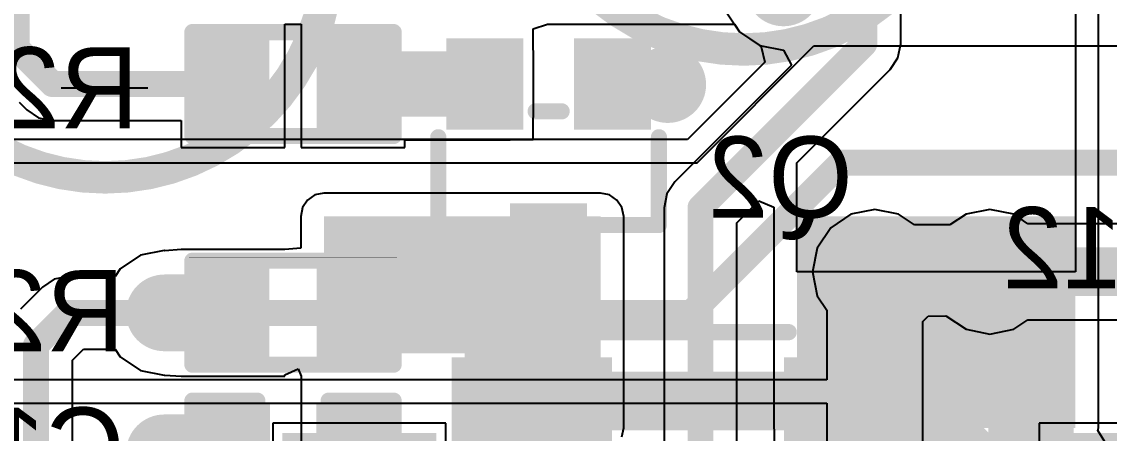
# Model space of a CAD drawing. Header units: millimetres. Extents: x -1.06 to 3.49, y -0.26 to 2.81.
# Drawn here: x -0.0454 to 0.2898, y 0.4429 to 0.5696 of the extents above; entities that cross this region are included whole.
import ezdxf

# ---------------------------------------------------------------- set-up
doc = ezdxf.new("R2010")
doc.units = ezdxf.units.MM
doc.header["$MEASUREMENT"] = 0
for name, color, linetype in [('BottomLayer', 5, 'Continuous'), ('BottomOverlay', 54, 'Continuous'), ('BottomPaste', 16, 'Continuous'), ('BottomSolder', 6, 'Continuous'), ('Mechanical1', 6, 'Continuous'), ('MultiLayer', 9, 'Continuous'), ('TopLayer', 1, 'Continuous'), ('TopOverlay', 2, 'Continuous'), ('TopPaste', 8, 'Continuous'), ('TopSolder', 216, 'Continuous'), ('ViaHoleLayer', 16, 'Continuous')]:
    doc.layers.add(name, color=color, linetype=linetype)

# ---------------------------------------------------------------- blocks, each defined once
blk = doc.blocks.new('R___0402_B_11')
at = {"layer": 'BottomLayer'}
for points in [[(-0.0275, 0.0125), (-0.0275, -0.0125), (-0.0095, 0.0125), (-0.0095, -0.0125)], [(0.0095, 0.0125), (0.0095, -0.0125), (0.0275, 0.0125), (0.0275, -0.0125)]]:
    blk.add_solid(points, dxfattribs=at)
at = {"layer": 'BottomOverlay'}
for points, const_width in [([(0.031, 0.016), (-0.031, 0.016)], 0.005), ([(-0.031, 0.016), (-0.031, -0.016)], 0.005), ([(0.032, 0.017), (-0.032, 0.017)], 0.000127), ([(0.031, 0.016), (0.031, -0.016)], 0.005), ([(0.031, -0.016), (-0.031, -0.016)], 0.005)]:
    blk.add_lwpolyline(points, dxfattribs=dict(at, const_width=const_width))
for points, const_width in [([(-0.03225, 0.016, 1), (-0.02975, 0.016, 1)], 0.0025), ([(-0.03225, 0.016, 1), (-0.02975, 0.016, 1)], 0.0025), ([(-0.03203, 0.017, 1), (-0.03197, 0.017, 1)], 0.0000635), ([(0.02975, 0.016, 1), (0.03225, 0.016, 1)], 0.0025), ([(0.02975, 0.016, 1), (0.03225, 0.016, 1)], 0.0025), ([(0.03197, 0.017, 1), (0.03203, 0.017, 1)], 0.0000635), ([(-0.03225, -0.016, 1), (-0.02975, -0.016, 1)], 0.0025), ([(-0.03225, -0.016, 1), (-0.02975, -0.016, 1)], 0.0025), ([(0.02975, -0.016, 1), (0.03225, -0.016, 1)], 0.0025), ([(0.02975, -0.016, 1), (0.03225, -0.016, 1)], 0.0025)]:
    blk.add_lwpolyline(points, format="xyb", close=True, dxfattribs=dict(at, const_width=const_width))
at = {"layer": 'BottomPaste'}
for points in [[(-0.0275, 0.0125), (-0.0275, -0.0125), (-0.0095, 0.0125), (-0.0095, -0.0125)], [(0.0095, 0.0125), (0.0095, -0.0125), (0.0275, 0.0125), (0.0275, -0.0125)]]:
    blk.add_solid(points, dxfattribs=at)
at = {"layer": 'BottomSolder'}
for points in [[(-0.02967, 0.01467), (-0.02967, -0.01467), (-0.00733, 0.01467), (-0.00733, -0.01467)], [(0.00733, 0.01467), (0.00733, -0.01467), (0.02967, 0.01467), (0.02967, -0.01467)]]:
    blk.add_solid(points, dxfattribs=at)
blk = doc.blocks.new('R___0402_B_12')
at = {"layer": 'BottomLayer'}
for points in [[(-0.0275, 0.0125), (-0.0275, -0.0125), (-0.0095, 0.0125), (-0.0095, -0.0125)], [(0.0095, 0.0125), (0.0095, -0.0125), (0.0275, 0.0125), (0.0275, -0.0125)]]:
    blk.add_solid(points, dxfattribs=at)
at = {"layer": 'BottomOverlay'}
for points, const_width in [([(-0.031, 0.016), (0.031, 0.016)], 0.005), ([(-0.031, -0.016), (-0.031, 0.016)], 0.005), ([(-0.032, 0.017), (0.032, 0.017)], 0.000127), ([(0.031, -0.016), (0.031, 0.016)], 0.005), ([(-0.031, -0.016), (0.031, -0.016)], 0.005)]:
    blk.add_lwpolyline(points, dxfattribs=dict(at, const_width=const_width))
for points, const_width in [([(-0.03225, 0.016, 1), (-0.02975, 0.016, 1)], 0.0025), ([(-0.03225, 0.016, 1), (-0.02975, 0.016, 1)], 0.0025), ([(-0.03203, 0.017, 1), (-0.03197, 0.017, 1)], 0.0000635), ([(0.02975, 0.016, 1), (0.03225, 0.016, 1)], 0.0025), ([(0.02975, 0.016, 1), (0.03225, 0.016, 1)], 0.0025), ([(0.03197, 0.017, 1), (0.03203, 0.017, 1)], 0.0000635), ([(-0.03225, -0.016, 1), (-0.02975, -0.016, 1)], 0.0025), ([(-0.03225, -0.016, 1), (-0.02975, -0.016, 1)], 0.0025), ([(0.02975, -0.016, 1), (0.03225, -0.016, 1)], 0.0025), ([(0.02975, -0.016, 1), (0.03225, -0.016, 1)], 0.0025)]:
    blk.add_lwpolyline(points, format="xyb", close=True, dxfattribs=dict(at, const_width=const_width))
at = {"layer": 'BottomPaste'}
for points in [[(-0.0275, 0.0125), (-0.0275, -0.0125), (-0.0095, 0.0125), (-0.0095, -0.0125)], [(0.0095, 0.0125), (0.0095, -0.0125), (0.0275, 0.0125), (0.0275, -0.0125)]]:
    blk.add_solid(points, dxfattribs=at)
at = {"layer": 'BottomSolder'}
for points in [[(-0.02967, 0.01467), (-0.02967, -0.01467), (-0.00733, 0.01467), (-0.00733, -0.01467)], [(0.00733, 0.01467), (0.00733, -0.01467), (0.02967, 0.01467), (0.02967, -0.01467)]]:
    blk.add_solid(points, dxfattribs=at)
blk = doc.blocks.new('SOT_523_B_16')
at = {"layer": 'BottomLayer'}
for points in [[(-0.02756, 0.01535), (-0.01181, 0.01535), (-0.02756, 0.03543), (-0.01181, 0.03543)], [(0.01181, 0.01535), (0.02756, 0.01535), (0.01181, 0.03543), (0.02756, 0.03543)], [(-0.00787, -0.03543), (0.00787, -0.03543), (-0.00787, -0.01535), (0.00787, -0.01535)]]:
    blk.add_solid(points, dxfattribs=at)
at = {"layer": 'BottomOverlay', "const_width": 0.005}
for points in [[(-0.038, 0.03), (-0.033, 0.025)], [(-0.038, 0.02), (-0.038, 0.03)], [(-0.038, 0.02), (-0.033, 0.025)], [(-0.004, 0.017), (0.004, 0.017)], [(-0.034, -0.018), (-0.034, 0.009)], [(0.034, -0.018), (0.034, 0.009)], [(-0.034, -0.018), (-0.014, -0.018)], [(0.014, -0.018), (0.034, -0.018)]]:
    blk.add_lwpolyline(points, dxfattribs=at)
at = {"layer": 'BottomOverlay', "const_width": 0.0025}
for points in [[(-0.03925, 0.03, 1), (-0.03675, 0.03, 1)], [(-0.03925, 0.03, 1), (-0.03675, 0.03, 1)], [(-0.03425, 0.025, 1), (-0.03175, 0.025, 1)], [(-0.03425, 0.025, 1), (-0.03175, 0.025, 1)], [(-0.03925, 0.02, 1), (-0.03675, 0.02, 1)], [(-0.03925, 0.02, 1), (-0.03675, 0.02, 1)], [(-0.00525, 0.017, 1), (-0.00275, 0.017, 1)], [(0.00275, 0.017, 1), (0.00525, 0.017, 1)], [(-0.03525, 0.009, 1), (-0.03275, 0.009, 1)], [(0.03275, 0.009, 1), (0.03525, 0.009, 1)], [(-0.03525, -0.018, 1), (-0.03275, -0.018, 1)], [(-0.03525, -0.018, 1), (-0.03275, -0.018, 1)], [(-0.01525, -0.018, 1), (-0.01275, -0.018, 1)], [(0.01275, -0.018, 1), (0.01525, -0.018, 1)], [(0.03275, -0.018, 1), (0.03525, -0.018, 1)], [(0.03275, -0.018, 1), (0.03525, -0.018, 1)]]:
    blk.add_lwpolyline(points, format="xyb", close=True, dxfattribs=at)
at = {"layer": 'BottomPaste'}
for points in [[(-0.02756, 0.01535), (-0.01181, 0.01535), (-0.02756, 0.03543), (-0.01181, 0.03543)], [(0.01181, 0.01535), (0.02756, 0.01535), (0.01181, 0.03543), (0.02756, 0.03543)], [(-0.00787, -0.03543), (0.00787, -0.03543), (-0.00787, -0.01535), (0.00787, -0.01535)]]:
    blk.add_solid(points, dxfattribs=at)
at = {"layer": 'BottomSolder'}
for points in [[(-0.03156, 0.01135), (-0.00781, 0.01135), (-0.03156, 0.03943), (-0.00781, 0.03943)], [(0.00781, 0.01135), (0.03156, 0.01135), (0.00781, 0.03943), (0.03156, 0.03943)], [(-0.01187, -0.03943), (0.01187, -0.03943), (-0.01187, -0.01135), (0.01187, -0.01135)]]:
    blk.add_solid(points, dxfattribs=at)
blk = doc.blocks.new('C___0402_B_19')
at = {"layer": 'BottomLayer'}
for points in [[(-0.0275, 0.0125), (-0.0275, -0.0125), (-0.0095, 0.0125), (-0.0095, -0.0125)], [(0.0095, 0.0125), (0.0095, -0.0125), (0.0275, 0.0125), (0.0275, -0.0125)]]:
    blk.add_solid(points, dxfattribs=at)
at = {"layer": 'BottomOverlay', "const_width": 0.005}
for points in [[(-0.031, 0.016), (-0.011, 0.016)], [(-0.031, -0.016), (-0.031, 0.016)], [(0.011, 0.016), (0.031, 0.016)], [(0.031, -0.016), (0.031, 0.016)], [(-0.031, -0.016), (-0.011, -0.016)], [(0.011, -0.016), (0.031, -0.016)]]:
    blk.add_lwpolyline(points, dxfattribs=at)
at = {"layer": 'BottomOverlay', "const_width": 0.0025}
for points in [[(-0.03225, 0.016, 1), (-0.02975, 0.016, 1)], [(-0.03225, 0.016, 1), (-0.02975, 0.016, 1)], [(-0.01225, 0.016, 1), (-0.00975, 0.016, 1)], [(0.00975, 0.016, 1), (0.01225, 0.016, 1)], [(0.02975, 0.016, 1), (0.03225, 0.016, 1)], [(0.02975, 0.016, 1), (0.03225, 0.016, 1)], [(-0.03225, -0.016, 1), (-0.02975, -0.016, 1)], [(-0.03225, -0.016, 1), (-0.02975, -0.016, 1)], [(-0.01225, -0.016, 1), (-0.00975, -0.016, 1)], [(0.00975, -0.016, 1), (0.01225, -0.016, 1)], [(0.02975, -0.016, 1), (0.03225, -0.016, 1)], [(0.02975, -0.016, 1), (0.03225, -0.016, 1)]]:
    blk.add_lwpolyline(points, format="xyb", close=True, dxfattribs=at)
at = {"layer": 'BottomPaste'}
for points in [[(-0.0275, 0.0125), (-0.0275, -0.0125), (-0.0095, 0.0125), (-0.0095, -0.0125)], [(0.0095, 0.0125), (0.0095, -0.0125), (0.0275, 0.0125), (0.0275, -0.0125)]]:
    blk.add_solid(points, dxfattribs=at)
at = {"layer": 'BottomSolder'}
for points in [[(-0.02986, 0.01486), (-0.02986, -0.01486), (-0.00714, 0.01486), (-0.00714, -0.01486)], [(0.00714, 0.01486), (0.00714, -0.01486), (0.02986, 0.01486), (0.02986, -0.01486)]]:
    blk.add_solid(points, dxfattribs=at)
blk = doc.blocks.new('C___0402_B_21')
at = {"layer": 'BottomLayer'}
for points in [[(-0.0275, 0.0125), (-0.0275, -0.0125), (-0.0095, 0.0125), (-0.0095, -0.0125)], [(0.0095, 0.0125), (0.0095, -0.0125), (0.0275, 0.0125), (0.0275, -0.0125)]]:
    blk.add_solid(points, dxfattribs=at)
at = {"layer": 'BottomOverlay', "const_width": 0.005}
for points in [[(-0.011, 0.016), (-0.031, 0.016)], [(-0.031, 0.016), (-0.031, -0.016)], [(0.031, 0.016), (0.011, 0.016)], [(0.031, 0.016), (0.031, -0.016)], [(-0.011, -0.016), (-0.031, -0.016)], [(0.031, -0.016), (0.011, -0.016)]]:
    blk.add_lwpolyline(points, dxfattribs=at)
at = {"layer": 'BottomOverlay', "const_width": 0.0025}
for points in [[(-0.03225, 0.016, 1), (-0.02975, 0.016, 1)], [(-0.03225, 0.016, 1), (-0.02975, 0.016, 1)], [(-0.01225, 0.016, 1), (-0.00975, 0.016, 1)], [(0.00975, 0.016, 1), (0.01225, 0.016, 1)], [(0.02975, 0.016, 1), (0.03225, 0.016, 1)], [(0.02975, 0.016, 1), (0.03225, 0.016, 1)], [(-0.03225, -0.016, 1), (-0.02975, -0.016, 1)], [(-0.03225, -0.016, 1), (-0.02975, -0.016, 1)], [(-0.01225, -0.016, 1), (-0.00975, -0.016, 1)], [(0.00975, -0.016, 1), (0.01225, -0.016, 1)], [(0.02975, -0.016, 1), (0.03225, -0.016, 1)], [(0.02975, -0.016, 1), (0.03225, -0.016, 1)]]:
    blk.add_lwpolyline(points, format="xyb", close=True, dxfattribs=at)
at = {"layer": 'BottomPaste'}
for points in [[(-0.0275, 0.0125), (-0.0275, -0.0125), (-0.0095, 0.0125), (-0.0095, -0.0125)], [(0.0095, 0.0125), (0.0095, -0.0125), (0.0275, 0.0125), (0.0275, -0.0125)]]:
    blk.add_solid(points, dxfattribs=at)
at = {"layer": 'BottomSolder'}
for points in [[(-0.02986, 0.01486), (-0.02986, -0.01486), (-0.00714, 0.01486), (-0.00714, -0.01486)], [(0.00714, 0.01486), (0.00714, -0.01486), (0.02986, 0.01486), (0.02986, -0.01486)]]:
    blk.add_solid(points, dxfattribs=at)
blk = doc.blocks.new('TC_0522C_1_7_260G__24')
at = {"layer": 'TopLayer'}
for points in [[(-0.1378, 0.06102), (-0.09843, 0.06102), (-0.1378, 0.08465), (-0.09843, 0.08465)], [(0.09843, 0.06102), (0.1378, 0.06102), (0.09843, 0.08465), (0.1378, 0.08465)], [(-0.1378, -0.08465), (-0.09843, -0.08465), (-0.1378, -0.06102), (-0.09843, -0.06102)], [(0.09843, -0.08465), (0.1378, -0.08465), (0.09843, -0.06102), (0.1378, -0.06102)]]:
    blk.add_solid(points, dxfattribs=at)
at = {"layer": 'TopOverlay', "const_width": 0.005}
for points in [[(-0.056, 0.105), (-0.074, 0.087)], [(0.056, 0.105), (-0.056, 0.105)], [(0.074, 0.087), (0.056, 0.105)], [(-0.119, 0.092), (-0.124, 0.097)], [(-0.114, 0.097), (-0.124, 0.097)], [(-0.114, 0.097), (-0.119, 0.092)], [(-0.107, -0.054), (-0.107, 0.055)], [(0.107, 0.056), (0.107, -0.054)], [(-0.056, -0.105), (-0.074, -0.087)], [(0.074, -0.087), (0.056, -0.105)], [(0.056, -0.105), (-0.056, -0.105)]]:
    blk.add_lwpolyline(points, dxfattribs=at)
at = {"layer": 'TopOverlay', "const_width": 0.0025}
for points in [[(-0.05725, 0.105, 1), (-0.05475, 0.105, 1)], [(-0.05725, 0.105, 1), (-0.05475, 0.105, 1)], [(0.05475, 0.105, 1), (0.05725, 0.105, 1)], [(0.05475, 0.105, 1), (0.05725, 0.105, 1)], [(-0.12525, 0.097, 1), (-0.12275, 0.097, 1)], [(-0.12525, 0.097, 1), (-0.12275, 0.097, 1)], [(-0.11525, 0.097, 1), (-0.11275, 0.097, 1)], [(-0.11525, 0.097, 1), (-0.11275, 0.097, 1)], [(-0.12025, 0.092, 1), (-0.11775, 0.092, 1)], [(-0.12025, 0.092, 1), (-0.11775, 0.092, 1)], [(-0.07525, 0.087, 1), (-0.07275, 0.087, 1)], [(0.07275, 0.087, 1), (0.07525, 0.087, 1)], [(-0.10825, 0.055, 1), (-0.10575, 0.055, 1)], [(0.10575, 0.056, 1), (0.10825, 0.056, 1)], [(-0.10825, -0.054, 1), (-0.10575, -0.054, 1)], [(0.10575, -0.054, 1), (0.10825, -0.054, 1)], [(-0.07525, -0.087, 1), (-0.07275, -0.087, 1)], [(0.07275, -0.087, 1), (0.07525, -0.087, 1)], [(-0.05725, -0.105, 1), (-0.05475, -0.105, 1)], [(-0.05725, -0.105, 1), (-0.05475, -0.105, 1)], [(0.05475, -0.105, 1), (0.05725, -0.105, 1)], [(0.05475, -0.105, 1), (0.05725, -0.105, 1)]]:
    blk.add_lwpolyline(points, format="xyb", close=True, dxfattribs=at)
at = {"layer": 'TopPaste'}
for points in [[(-0.1378, 0.06102), (-0.09843, 0.06102), (-0.1378, 0.08465), (-0.09843, 0.08465)], [(0.09843, 0.06102), (0.1378, 0.06102), (0.09843, 0.08465), (0.1378, 0.08465)], [(-0.1378, -0.08465), (-0.09843, -0.08465), (-0.1378, -0.06102), (-0.09843, -0.06102)], [(0.09843, -0.08465), (0.1378, -0.08465), (0.09843, -0.06102), (0.1378, -0.06102)]]:
    blk.add_solid(points, dxfattribs=at)
at = {"layer": 'TopSolder'}
for points in [[(-0.1418, 0.05702), (-0.09443, 0.05702), (-0.1418, 0.08865), (-0.09443, 0.08865)], [(0.09443, 0.05702), (0.1418, 0.05702), (0.09443, 0.08865), (0.1418, 0.08865)], [(-0.1418, -0.08865), (-0.09443, -0.08865), (-0.1418, -0.05702), (-0.09443, -0.05702)], [(0.09443, -0.08865), (0.1418, -0.08865), (0.09443, -0.05702), (0.1418, -0.05702)]]:
    blk.add_solid(points, dxfattribs=at)
blk = doc.blocks.new('TSOT_23_8_B_29')
at = {"layer": 'BottomLayer'}
for points in [[(-0.03051, 0.04724), (-0.07185, 0.04724), (-0.03051, 0.02953), (-0.07185, 0.02953)], [(0.07185, 0.04724), (0.03051, 0.04724), (0.07185, 0.02953), (0.03051, 0.02953)], [(-0.03051, 0.02165), (-0.07185, 0.02165), (-0.03051, 0.00394), (-0.07185, 0.00394)], [(0.07185, 0.02165), (0.03051, 0.02165), (0.07185, 0.00394), (0.03051, 0.00394)], [(-0.03051, -0.00394), (-0.07185, -0.00394), (-0.03051, -0.02165), (-0.07185, -0.02165)], [(0.07185, -0.00394), (0.03051, -0.00394), (0.07185, -0.02165), (0.03051, -0.02165)], [(-0.03051, -0.02953), (-0.07185, -0.02953), (-0.03051, -0.04724), (-0.07185, -0.04724)], [(0.07185, -0.02953), (0.03051, -0.02953), (0.07185, -0.04724), (0.03051, -0.04724)]]:
    blk.add_solid(points, dxfattribs=at)
at = {"layer": 'BottomOverlay', "const_width": 0.005}
for points in [[(0.03, 0.059), (-0.028, 0.059)], [(0.023, 0.059), (-0.024, 0.059)], [(-0.083, -0.034), (-0.083, -0.044)], [(-0.078, -0.039), (-0.083, -0.034)], [(-0.078, -0.039), (-0.083, -0.044)], [(0.03, -0.059), (-0.028, -0.059)]]:
    blk.add_lwpolyline(points, dxfattribs=at)
at = {"layer": 'BottomOverlay', "const_width": 0.0025}
for points in [[(-0.02925, 0.059, 1), (-0.02675, 0.059, 1)], [(-0.02525, 0.059, 1), (-0.02275, 0.059, 1)], [(0.02175, 0.059, 1), (0.02425, 0.059, 1)], [(0.02875, 0.059, 1), (0.03125, 0.059, 1)], [(-0.08425, -0.034, 1), (-0.08175, -0.034, 1)], [(-0.08425, -0.034, 1), (-0.08175, -0.034, 1)], [(-0.07925, -0.039, 1), (-0.07675, -0.039, 1)], [(-0.07925, -0.039, 1), (-0.07675, -0.039, 1)], [(-0.08425, -0.044, 1), (-0.08175, -0.044, 1)], [(-0.08425, -0.044, 1), (-0.08175, -0.044, 1)], [(-0.02925, -0.059, 1), (-0.02675, -0.059, 1)], [(0.02875, -0.059, 1), (0.03125, -0.059, 1)]]:
    blk.add_lwpolyline(points, format="xyb", close=True, dxfattribs=at)
at = {"layer": 'BottomPaste'}
for points in [[(-0.03051, 0.04724), (-0.07185, 0.04724), (-0.03051, 0.02953), (-0.07185, 0.02953)], [(0.07185, 0.04724), (0.03051, 0.04724), (0.07185, 0.02953), (0.03051, 0.02953)], [(-0.03051, 0.02165), (-0.07185, 0.02165), (-0.03051, 0.00394), (-0.07185, 0.00394)], [(0.07185, 0.02165), (0.03051, 0.02165), (0.07185, 0.00394), (0.03051, 0.00394)], [(-0.03051, -0.00394), (-0.07185, -0.00394), (-0.03051, -0.02165), (-0.07185, -0.02165)], [(0.07185, -0.00394), (0.03051, -0.00394), (0.07185, -0.02165), (0.03051, -0.02165)], [(-0.03051, -0.02953), (-0.07185, -0.02953), (-0.03051, -0.04724), (-0.07185, -0.04724)], [(0.07185, -0.02953), (0.03051, -0.02953), (0.07185, -0.04724), (0.03051, -0.04724)]]:
    blk.add_solid(points, dxfattribs=at)
at = {"layer": 'BottomSolder'}
for points in [[(-0.02651, 0.05124), (-0.07585, 0.05124), (-0.02651, 0.02553), (-0.07585, 0.02553)], [(0.07585, 0.05124), (0.02651, 0.05124), (0.07585, 0.02553), (0.02651, 0.02553)], [(-0.02651, 0.02565), (-0.07585, 0.02565), (-0.02651, -0.00006), (-0.07585, -0.00006)], [(0.07585, 0.02565), (0.02651, 0.02565), (0.07585, -0.00006), (0.02651, -0.00006)], [(-0.02651, 0.00006), (-0.07585, 0.00006), (-0.02651, -0.02565), (-0.07585, -0.02565)], [(0.07585, 0.00006), (0.02651, 0.00006), (0.07585, -0.02565), (0.02651, -0.02565)], [(-0.02651, -0.02553), (-0.07585, -0.02553), (-0.02651, -0.05124), (-0.07585, -0.05124)], [(0.07585, -0.02553), (0.02651, -0.02553), (0.07585, -0.05124), (0.02651, -0.05124)]]:
    blk.add_solid(points, dxfattribs=at)

msp = doc.modelspace()

# ---------------------------------------------------------------- linework, layer by layer
at = {"layer": 'BottomLayer'}
for p, q in [((0.22551, 0.5628), (0.22551, 0.85387)), ((0.27935, 0.68247), (0.27935, 0.49261)), ((0.28649, 0.50965), (0.28649, 0.68247)), ((0.03572, 0.53089), (0.03572, 0.56878)), ((0.03572, 0.56878), (0.04072, 0.56878)), ((0.04072, 0.56878), (0.04072, 0.53089)), ((0.11219, 0.56743), (0.11663, 0.56878)), ((0.11219, 0.56112), (0.11219, 0.56743)), ((0.11663, 0.56878), (0.17426, 0.56878)), ((0.17426, 0.56878), (0.17583, 0.56644)), ((0.17583, 0.56644), (0.18205, 0.56228)), ((0.11233, 0.56043), (0.11219, 0.56112)), ((0.11233, 0.54035), (0.11233, 0.56043)), ((0.18205, 0.56228), (0.18939, 0.56082)), ((0.18939, 0.56082), (0.19185, 0.55621)), ((0.22465, 0.5585), (0.22551, 0.5628)), ((0.22551, 0.5628), (0.22551, 0.5628)), ((0.22222, 0.55487), (0.22465, 0.5585)), ((0.19185, 0.55621), (0.15588, 0.52024)), ((0.19351, 0.52615), (0.22222, 0.55487)), ((0.22222, 0.55487), (0.22222, 0.55487)), ((-0.04617, 0.54479), (-0.04384, 0.54246)), ((-0.04384, 0.54246), (-0.04384, 0.54246)), ((-0.04384, 0.54246), (-0.0402, 0.54003)), ((-0.0402, 0.54003), (-0.03591, 0.53918)), ((0.11219, 0.53966), (0.11233, 0.54035)), ((0.11219, 0.53335), (0.11219, 0.53966)), ((-0.03591, 0.53918), (0.00372, 0.53918)), ((0.00372, 0.53918), (0.00372, 0.53089)), ((0.07272, 0.53089), (0.07272, 0.53322)), ((0.07272, 0.53322), (0.10519, 0.53322)), ((0.10519, 0.53322), (0.10588, 0.53335)), ((0.10588, 0.53335), (0.11219, 0.53335)), ((0.00372, 0.53089), (0.03572, 0.53089)), ((0.04072, 0.53089), (0.07272, 0.53089)), ((0.19351, 0.49261), (0.19351, 0.52615)), ((0.15588, 0.52024), (0.15344, 0.5166)), ((0.04499, 0.51624), (0.04267, 0.51469)), ((0.04772, 0.51678), (0.04499, 0.51624)), ((0.133, 0.51678), (0.04772, 0.51678)), ((0.13573, 0.51624), (0.133, 0.51678)), ((0.13805, 0.51469), (0.13573, 0.51624)), ((0.15344, 0.5166), (0.15259, 0.51231)), ((0.04267, 0.51469), (0.04113, 0.51238)), ((0.13959, 0.51238), (0.13805, 0.51469)), ((0.17502, 0.50766), (0.18176, 0.5144)), ((0.18176, 0.5144), (0.18637, 0.51248)), ((0.04113, 0.51238), (0.04058, 0.50965)), ((0.04058, 0.50965), (0.04058, 0.49983)), ((0.14014, 0.50965), (0.13959, 0.51238)), ((0.14014, 0.44453), (0.14014, 0.50965)), ((0.15259, 0.51231), (0.15259, 0.51231)), ((0.15259, 0.51231), (0.15259, 0.4261)), ((0.18637, 0.51248), (0.18637, 0.49261)), ((0.28649, 0.44453), (0.28649, 0.50965)), ((0.17502, 0.42145), (0.17502, 0.50766)), ((0.00372, 0.4995), (-0.00128, 0.49909)), ((0.03572, 0.4995), (0.00372, 0.4995)), ((0.00372, 0.4995), (0.00372, 0.4995)), ((0.04058, 0.49983), (0.03572, 0.4995)), ((0.03572, 0.4995), (0.03572, 0.4995)), ((-0.00879, 0.49766), (-0.01501, 0.49351)), ((-0.00145, 0.49912), (-0.00879, 0.49766)), ((-0.00128, 0.49909), (-0.00145, 0.49912)), ((-0.01501, 0.49351), (-0.01658, 0.49116)), ((-0.03535, 0.49031), (-0.03899, 0.48787)), ((-0.03106, 0.49116), (-0.03535, 0.49031)), ((-0.01658, 0.49116), (-0.03106, 0.49116)), ((0.18637, 0.49261), (0.18637, 0.44453)), ((0.27935, 0.49261), (0.19351, 0.49261)), ((-0.03899, 0.48787), (-0.04578, 0.48108)), ((-0.03899, 0.48787), (-0.03899, 0.48787)), ((-0.02978, 0.46535), (-0.02641, 0.46873)), ((-0.02641, 0.46873), (-0.01658, 0.46873)), ((-0.01658, 0.46873), (-0.01501, 0.46638)), ((-0.01501, 0.46638), (-0.00879, 0.46222)), ((-0.02978, 0.36704), (-0.02978, 0.46535)), ((0.03572, 0.46087), (0.03978, 0.46267)), ((0.03978, 0.46267), (0.04072, 0.4605)), ((-0.00879, 0.46222), (-0.00145, 0.46076)), ((-0.00145, 0.46076), (-0.00128, 0.4608)), ((-0.00128, 0.4608), (0.00372, 0.4605)), ((0.00372, 0.4605), (0.00372, 0.4605)), ((0.00372, 0.4605), (0.03572, 0.4605)), ((0.03572, 0.4605), (0.03572, 0.46087)), ((0.04072, 0.4605), (0.04072, 0.4564)), ((0.04072, 0.4564), (0.04072, 0.4564)), ((0.04072, 0.4564), (0.04072, 0.43734)), ((0.13959, 0.4418), (0.14014, 0.44453)), ((0.18637, 0.44453), (0.18651, 0.44384)), ((0.18651, 0.44384), (0.18651, 0.41175)), ((0.28632, 0.44368), (0.28649, 0.44453)), ((0.28897, 0.43939), (0.28632, 0.44368))]:
    msp.add_line(p, q, dxfattribs=at)
for points, const_width in [([(-0.047, 0.56149), (-0.047, 0.92279)], 0.008), ([(0.21429, 0.5628), (0.21429, 0.85852)], 0.008), ([(0.16381, 0.51231), (0.21429, 0.5628)], 0.008), ([(-0.047, 0.56149), (-0.03591, 0.55039)], 0.008), ([(-0.03591, 0.55039), (0.01972, 0.55039)], 0.008), ([(0.16381, 0.42145), (0.16381, 0.51231)], 0.008), ([(0.23063, 0.48146), (0.23501, 0.47709)], 0.01), ([(-0.041, 0.47), (-0.03106, 0.47994)], 0.008), ([(-0.03106, 0.47994), (-0.00145, 0.47994)], 0.008), ([(-0.041, 0.36239), (-0.041, 0.47)], 0.008)]:
    msp.add_lwpolyline(points, dxfattribs=dict(at, const_width=const_width))
for points, const_width in [([(0.18348, 0.58, 1), (0.1953, 0.58, 1)], 0.01181), ([(0.21229, 0.5628, 1), (0.21629, 0.5628, 1)], 0.004), ([(0.21229, 0.5628, 1), (0.21629, 0.5628, 1)], 0.004), ([(-0.049, 0.56149, 1), (-0.045, 0.56149, 1)], 0.004), ([(-0.049, 0.56149, 1), (-0.045, 0.56149, 1)], 0.004), ([(0.14782, 0.55023, 1), (0.15963, 0.55023, 1)], 0.01181), ([(-0.03791, 0.55039, 1), (-0.03391, 0.55039, 1)], 0.004), ([(-0.03791, 0.55039, 1), (-0.03391, 0.55039, 1)], 0.004), ([(0.01772, 0.55039, 1), (0.02172, 0.55039, 1)], 0.004), ([(0.16181, 0.51231, 1), (0.16581, 0.51231, 1)], 0.004), ([(0.16181, 0.51231, 1), (0.16581, 0.51231, 1)], 0.004), ([(0.21161, 0.49256, 1), (0.22342, 0.49256, 1)], 0.01181), ([(0.24709, 0.49261, 1), (0.25891, 0.49261, 1)], 0.01181), ([(-0.00735, 0.47994, 1), (0.00446, 0.47994, 1)], 0.01181), ([(0.22813, 0.48146, 1), (0.23313, 0.48146, 1)], 0.005), ([(-0.03306, 0.47994, 1), (-0.02906, 0.47994, 1)], 0.004), ([(-0.03306, 0.47994, 1), (-0.02906, 0.47994, 1)], 0.004), ([(-0.00345, 0.47994, 1), (0.00055, 0.47994, 1)], 0.004), ([(0.23251, 0.47709, 1), (0.23751, 0.47709, 1)], 0.005), ([(-0.043, 0.47, 1), (-0.039, 0.47, 1)], 0.004), ([(-0.043, 0.47, 1), (-0.039, 0.47, 1)], 0.004), ([(-0.00735, 0.43685, 1), (0.00446, 0.43685, 1)], 0.01181)]:
    msp.add_lwpolyline(points, format="xyb", close=True, dxfattribs=dict(at, const_width=const_width))
for points in [[(0.05672, 0.54035), (0.10519, 0.54035), (0.05672, 0.56043), (0.10519, 0.56043)], [(0.12881, 0.54035), (0.15372, 0.54035), (0.12881, 0.56043), (0.15372, 0.56043)], [(0.04772, 0.4675), (0.133, 0.4675), (0.04772, 0.50965), (0.133, 0.50965)], [(0.09115, 0.44453), (0.133, 0.44453), (0.09115, 0.50965), (0.133, 0.50965)], [(0.19351, 0.44453), (0.27935, 0.44453), (0.19351, 0.50965), (0.27935, 0.50965)], [(0.01972, 0.49176), (-0.00145, 0.49176), (0.01972, 0.46813), (-0.00145, 0.46813)], [(0.01972, 0.44866), (-0.00145, 0.44866), (0.01972, 0.42503), (-0.00145, 0.42503)]]:
    msp.add_solid(points, dxfattribs=at)
at = {"layer": 'Mechanical1', "const_width": 0.01}
for points in [[(0.24606, 0.62992, -1), (0.10827, 0.62992)], [(0.04921, 0.59055, -1), (-0.08858, 0.59055)]]:
    msp.add_lwpolyline(points, format="xyb", dxfattribs=at)
for points in [[(0.12598, 0.45472), (0.22835, 0.45472)], [(0.12598, 0.44882), (0.12598, 0.45472)], [(0.22835, 0.44882), (0.22835, 0.45472)], [(0.08071, 0.40979), (0.12171, 0.45079)], [(0.08268, 0.40897), (0.12252, 0.44882)], [(0.12171, 0.45079), (0.12598, 0.45079)], [(0.12171, 0.45079), (0.12252, 0.44882)], [(0.12252, 0.44882), (0.12598, 0.44882)], [(0.12598, 0.43701), (0.12598, 0.44882)], [(0.12598, 0.44882), (0.22835, 0.44882)], [(0.22835, 0.45079), (0.23262, 0.45079)], [(0.22835, 0.44882), (0.23181, 0.44882)], [(0.22835, 0.43701), (0.22835, 0.44882)], [(0.23181, 0.44882), (0.23262, 0.45079)], [(0.23181, 0.44882), (0.27165, 0.40897)], [(0.23262, 0.45079), (0.27362, 0.40979)]]:
    msp.add_lwpolyline(points, dxfattribs=at)
at = {"layer": 'Mechanical1', "const_width": 0.005}
for points in [[(0.12348, 0.45472, 1), (0.12848, 0.45472, 1)], [(0.12348, 0.45472, 1), (0.12848, 0.45472, 1)], [(0.22585, 0.45472, 1), (0.23085, 0.45472, 1)], [(0.22585, 0.45472, 1), (0.23085, 0.45472, 1)], [(0.11921, 0.45079, 1), (0.12421, 0.45079, 1)], [(0.11921, 0.45079, 1), (0.12421, 0.45079, 1)], [(0.11921, 0.45079, 1), (0.12421, 0.45079, 1)], [(0.12002, 0.44882, 1), (0.12502, 0.44882, 1)], [(0.12002, 0.44882, 1), (0.12502, 0.44882, 1)], [(0.12002, 0.44882, 1), (0.12502, 0.44882, 1)], [(0.12348, 0.45079, 1), (0.12848, 0.45079, 1)], [(0.12348, 0.44882, 1), (0.12848, 0.44882, 1)], [(0.12348, 0.44882, 1), (0.12848, 0.44882, 1)], [(0.12348, 0.44882, 1), (0.12848, 0.44882, 1)], [(0.12348, 0.44882, 1), (0.12848, 0.44882, 1)], [(0.22585, 0.45079, 1), (0.23085, 0.45079, 1)], [(0.22585, 0.44882, 1), (0.23085, 0.44882, 1)], [(0.22585, 0.44882, 1), (0.23085, 0.44882, 1)], [(0.22585, 0.44882, 1), (0.23085, 0.44882, 1)], [(0.22585, 0.44882, 1), (0.23085, 0.44882, 1)], [(0.22931, 0.44882, 1), (0.23431, 0.44882, 1)], [(0.22931, 0.44882, 1), (0.23431, 0.44882, 1)], [(0.22931, 0.44882, 1), (0.23431, 0.44882, 1)], [(0.23012, 0.45079, 1), (0.23512, 0.45079, 1)], [(0.23012, 0.45079, 1), (0.23512, 0.45079, 1)], [(0.23012, 0.45079, 1), (0.23512, 0.45079, 1)]]:
    msp.add_lwpolyline(points, format="xyb", close=True, dxfattribs=at)
at = {"layer": 'MultiLayer', "const_width": 0.01181}
for points in [[(0.18348, 0.58, 1), (0.1953, 0.58, 1)], [(0.14782, 0.55023, 1), (0.15963, 0.55023, 1)], [(0.21161, 0.49256, 1), (0.22342, 0.49256, 1)], [(0.24709, 0.49261, 1), (0.25891, 0.49261, 1)], [(-0.00735, 0.47994, 1), (0.00446, 0.47994, 1)], [(-0.00735, 0.43685, 1), (0.00446, 0.43685, 1)]]:
    msp.add_lwpolyline(points, format="xyb", close=True, dxfattribs=at)
at = {"layer": 'TopLayer'}
for p, q in [((0.17167, 0.57266), (0.17583, 0.56644)), ((0.17583, 0.56644), (0.18185, 0.56241)), ((0.16277, 0.52618), (0.19877, 0.56217)), ((0.18185, 0.56241), (0.18251, 0.56183)), ((0.18251, 0.56183), (0.1836, 0.5571)), ((0.19877, 0.56217), (0.39749, 0.56217)), ((0.1836, 0.5571), (0.15982, 0.53331)), ((0.15982, 0.53331), (-0.05386, 0.53331)), ((-0.061, 0.52618), (0.16277, 0.52618)), ((0.21018, 0.51028), (0.20395, 0.50612)), ((0.21752, 0.51174), (0.21018, 0.51028)), ((0.22486, 0.51028), (0.21752, 0.51174)), ((0.22976, 0.507), (0.22486, 0.51028)), ((0.24566, 0.51033), (0.24067, 0.507)), ((0.253, 0.51179), (0.24566, 0.51033)), ((0.26034, 0.51033), (0.253, 0.51179)), ((0.26473, 0.5074), (0.26034, 0.51033)), ((0.24067, 0.507), (0.22976, 0.507)), ((0.37443, 0.5074), (0.26473, 0.5074)), ((0.20395, 0.50612), (0.1998, 0.4999)), ((0.1998, 0.4999), (0.19834, 0.49256)), ((0.19834, 0.49256), (0.1998, 0.48522)), ((0.1998, 0.48522), (0.20273, 0.48082)), ((0.20273, 0.48082), (0.20273, 0.45929)), ((0.2323, 0.47727), (0.23395, 0.47891)), ((0.2323, 0.4035), (0.2323, 0.47727)), ((0.23395, 0.47891), (0.23944, 0.47905)), ((0.23944, 0.47905), (0.24566, 0.47489)), ((0.26034, 0.47489), (0.26473, 0.47783)), ((0.26473, 0.47783), (0.36831, 0.47783)), ((0.24566, 0.47489), (0.253, 0.47343)), ((0.253, 0.47343), (0.26034, 0.47489)), ((0.20273, 0.45929), (-0.12834, 0.45929)), ((-0.12319, 0.45215), (0.20273, 0.45215)), ((0.20273, 0.45215), (0.20273, 0.40963)), ((0.08534, 0.44594), (0.03197, 0.44594)), ((0.03197, 0.44594), (0.03197, 0.40832)), ((0.08534, 0.40832), (0.08534, 0.44594)), ((0.32156, 0.44594), (0.26819, 0.44594)), ((0.26819, 0.44594), (0.26819, 0.40832))]:
    msp.add_line(p, q, dxfattribs=at)
for points, const_width in [([(0.18348, 0.58, 1), (0.1953, 0.58, 1)], 0.01181), ([(0.14782, 0.55023, 1), (0.15963, 0.55023, 1)], 0.01181), ([(0.20518, 0.52618, 1), (0.20918, 0.52618, 1)], 0.004), ([(0.20518, 0.52618, 1), (0.20918, 0.52618, 1)], 0.004), ([(0.21161, 0.49256, 1), (0.22342, 0.49256, 1)], 0.01181), ([(0.24709, 0.49261, 1), (0.25891, 0.49261, 1)], 0.01181), ([(0.21377, 0.49256, 1), (0.22127, 0.49256, 1)], 0.0075), ([(0.24925, 0.49261, 1), (0.25675, 0.49261, 1)], 0.0075), ([(-0.00735, 0.47994, 1), (0.00446, 0.47994, 1)], 0.01181), ([(-0.00345, 0.47994, 1), (0.00055, 0.47994, 1)], 0.004), ([(0.15894, 0.47994, 1), (0.16294, 0.47994, 1)], 0.004), ([(0.15894, 0.47994, 1), (0.16294, 0.47994, 1)], 0.004), ([(-0.00735, 0.43685, 1), (0.00446, 0.43685, 1)], 0.01181)]:
    msp.add_lwpolyline(points, format="xyb", close=True, dxfattribs=dict(at, const_width=const_width))
for points, const_width in [([(0.16094, 0.47994), (0.20718, 0.52618)], 0.008), ([(0.20718, 0.52618), (0.36703, 0.52618)], 0.008), ([(0.21752, 0.4035), (0.21752, 0.49256)], 0.015), ([(0.253, 0.49261), (0.37443, 0.49261)], 0.015), ([(-0.00145, 0.47994), (0.16094, 0.47994)], 0.008)]:
    msp.add_lwpolyline(points, dxfattribs=dict(at, const_width=const_width))
at = {"layer": 'TopOverlay'}
msp.add_line((-0.00657, 0.54916), (-0.03323, 0.54916), dxfattribs=at)
at = {"layer": 'ViaHoleLayer', "const_width": 0.00591}
for points in [[(0.15077, 0.55023, 1), (0.15667, 0.55023, 1)], [(0.21456, 0.49256, 1), (0.22047, 0.49256, 1)], [(0.25005, 0.49261, 1), (0.25595, 0.49261, 1)], [(-0.0044, 0.47994, 1), (0.00151, 0.47994, 1)]]:
    msp.add_lwpolyline(points, format="xyb", close=True, dxfattribs=at)

# ---------------------------------------------------------------- block references
at = {"rotation": 180}
for name, p in [('R___0402_B_11', (0.03822, 0.55039)), ('TSOT_23_8_B_29', (0.163, 0.415)), ('C___0402_B_21', (0.286, 0.45739)), ('TC_0522C_1_7_260G__24', (0.17677, 0.35429))]:
    msp.add_blockref(name, p, dxfattribs=at)
for name, p in [('SOT_523_B_16', (0.117, 0.525)), ('R___0402_B_12', (0.03822, 0.48)), ('C___0402_B_19', (0.03822, 0.4369))]:
    msp.add_blockref(name, p)

# ---------------------------------------------------------------- texts
at = {"layer": 'BottomOverlay', "text_generation_flag": 2}
for s, p in [('R21', (-0.0094, 0.53672)), ('Q2', (0.21071, 0.50924)), ('C12', (0.31822, 0.48749)), ('R20', (-0.01367, 0.4681)), ('C14', (-0.01367, 0.4258))]:
    msp.add_text(s, height=0.025, dxfattribs=at).set_placement(p)

doc.saveas('drawing.dxf')
